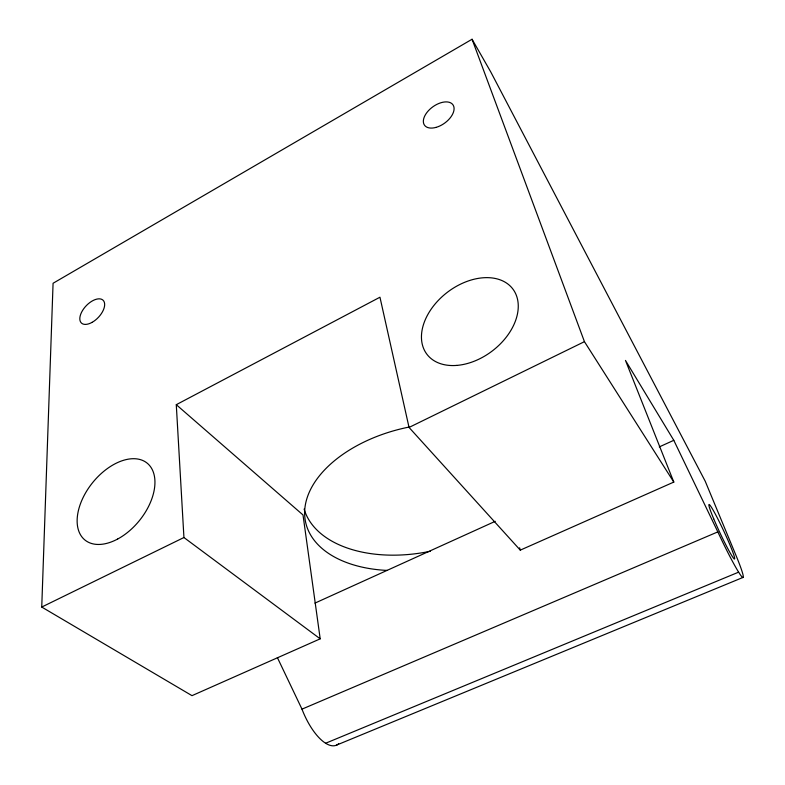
<?xml version="1.0" encoding="UTF-8"?>
<svg xmlns="http://www.w3.org/2000/svg" width="785" height="785" viewBox="0 0 785 785"><rect width="100%" height="100%" fill="white"/><g stroke="black" fill="none" stroke-linecap="round" stroke-linejoin="round"><path stroke-width="1.18" d="M41.742 607.05L53.076 283.267L472.06 39.25L490.782 71.984L705.224 481.225L735.192 553.504A50.152 3.523 64.9 0 1 740.245 574.649L738.626 572.157A50.152 3.523 64.9 0 1 717.833 531.887L673.795 440.316L625.468 360.423L673.805 482.078L520.278 550.138L409.044 427.442L379.96 297.211L176.282 404.687L183.935 537.519L320.192 638.833L192.001 695.657L41.742 607.05L183.935 537.519M409.044 427.442L584.442 341.661L673.805 482.078M314.942 603.115L495.247 521.318M659.282 446.9L673.795 440.316M277.37 657.555L301.98 709.149L717.843 531.877M325.638 743.238L738.626 572.157M336.598 745.093L743.052 577.417M387.162 570.352L385.062 570.312A117.701 70.797 -12.4 0 1 305.267 505.403A117.701 70.797 -12.4 0 1 408.818 427.109M176.282 404.687L303.01 514.96L320.192 638.833M472.06 39.25L584.442 341.661M519.621 547.793L520.278 550.138M430.435 551.237A116.435 71.268 -12.4 0 1 304.119 509.072M338.688 743.719A45.196 18.693 68.6 0 1 301.98 709.149M117.603 539.059A49.455 30.124 -51.1 0 0 148.905 464.769A49.455 30.124 -51.1 0 0 81.591 500.889A49.455 30.124 -51.1 0 0 117.603 539.059M456.772 365.408A53.949 36.944 -37.3 0 0 516.765 296.514A53.949 36.944 -37.3 0 0 436.048 302.882A53.949 36.944 -37.3 0 0 456.772 365.408M435.989 127.396A17.515 10.068 -35.8 0 0 453.18 105.141A17.515 10.068 -35.8 0 0 426.971 112.432A17.515 10.068 -35.8 0 0 435.989 127.396M92.09 322.35A15.72 8.409 -46.5 0 0 103.08 300.233A15.72 8.409 -46.5 0 0 81.561 312.273A15.72 8.409 -46.5 0 0 92.09 322.35M713.712 518.826A30.075 2.11 64.9 0 0 734.505 559.018A30.075 2.11 64.9 0 0 717.117 517.472A30.075 2.11 64.9 0 0 713.712 518.826"/></g></svg>
